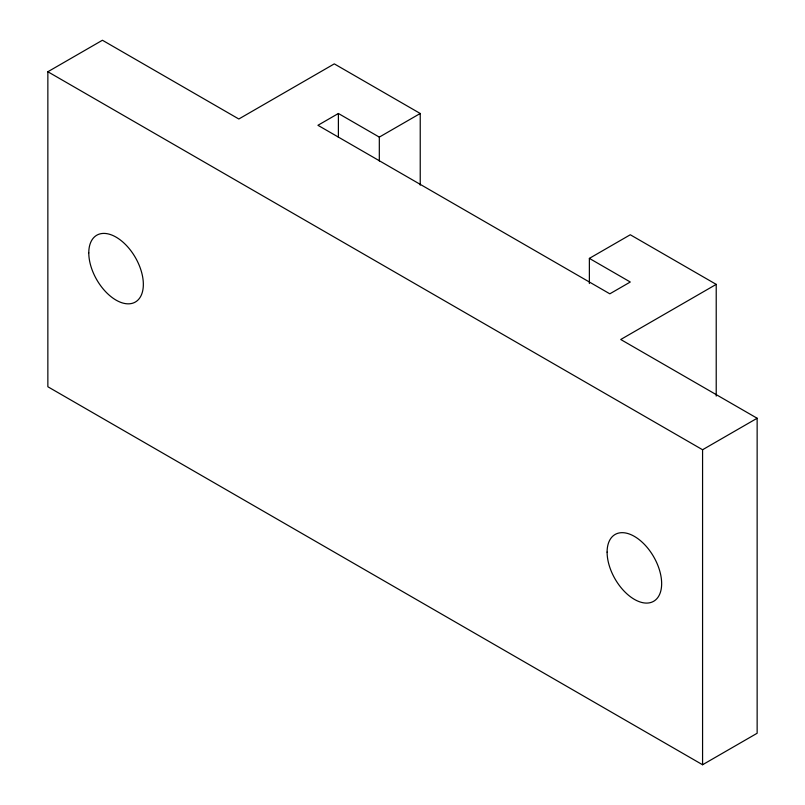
<?xml version="1.0" encoding="UTF-8"?>
<svg xmlns="http://www.w3.org/2000/svg" width="805" height="805" viewBox="0 0 805 805"><rect width="100%" height="100%" fill="white"/><g stroke="black" fill="none" stroke-linecap="round" stroke-linejoin="round"><path stroke-width="1.21" d="M716.219 396.07L716.219 284.376L620.736 339.499L757.143 418.248L757.143 733.254L702.574 764.75L47.857 386.752L47.857 71.746L102.426 40.25L238.823 118.999L334.296 63.877L420.23 113.485L420.23 185.14M420.23 113.485L379.316 137.112L338.392 113.485L317.935 125.298L609.828 293.825L630.285 282.012L589.371 258.385L589.371 283.531M589.371 258.385L630.285 234.758L716.219 284.376M47.857 71.746L702.574 449.743L757.143 418.248M702.574 449.743L702.574 764.75M379.316 137.112L379.316 161M338.392 113.485L338.392 137.373M607.101 552.119A38.58 22.278 60 0 0 648.015 603.026A38.58 22.278 60 0 0 648.015 548.467A38.58 22.278 60 0 0 607.101 552.119M88.781 252.881A38.58 22.278 60 0 0 129.706 303.777A38.58 22.278 60 0 0 129.706 249.218A38.58 22.278 60 0 0 88.781 252.881"/></g></svg>
